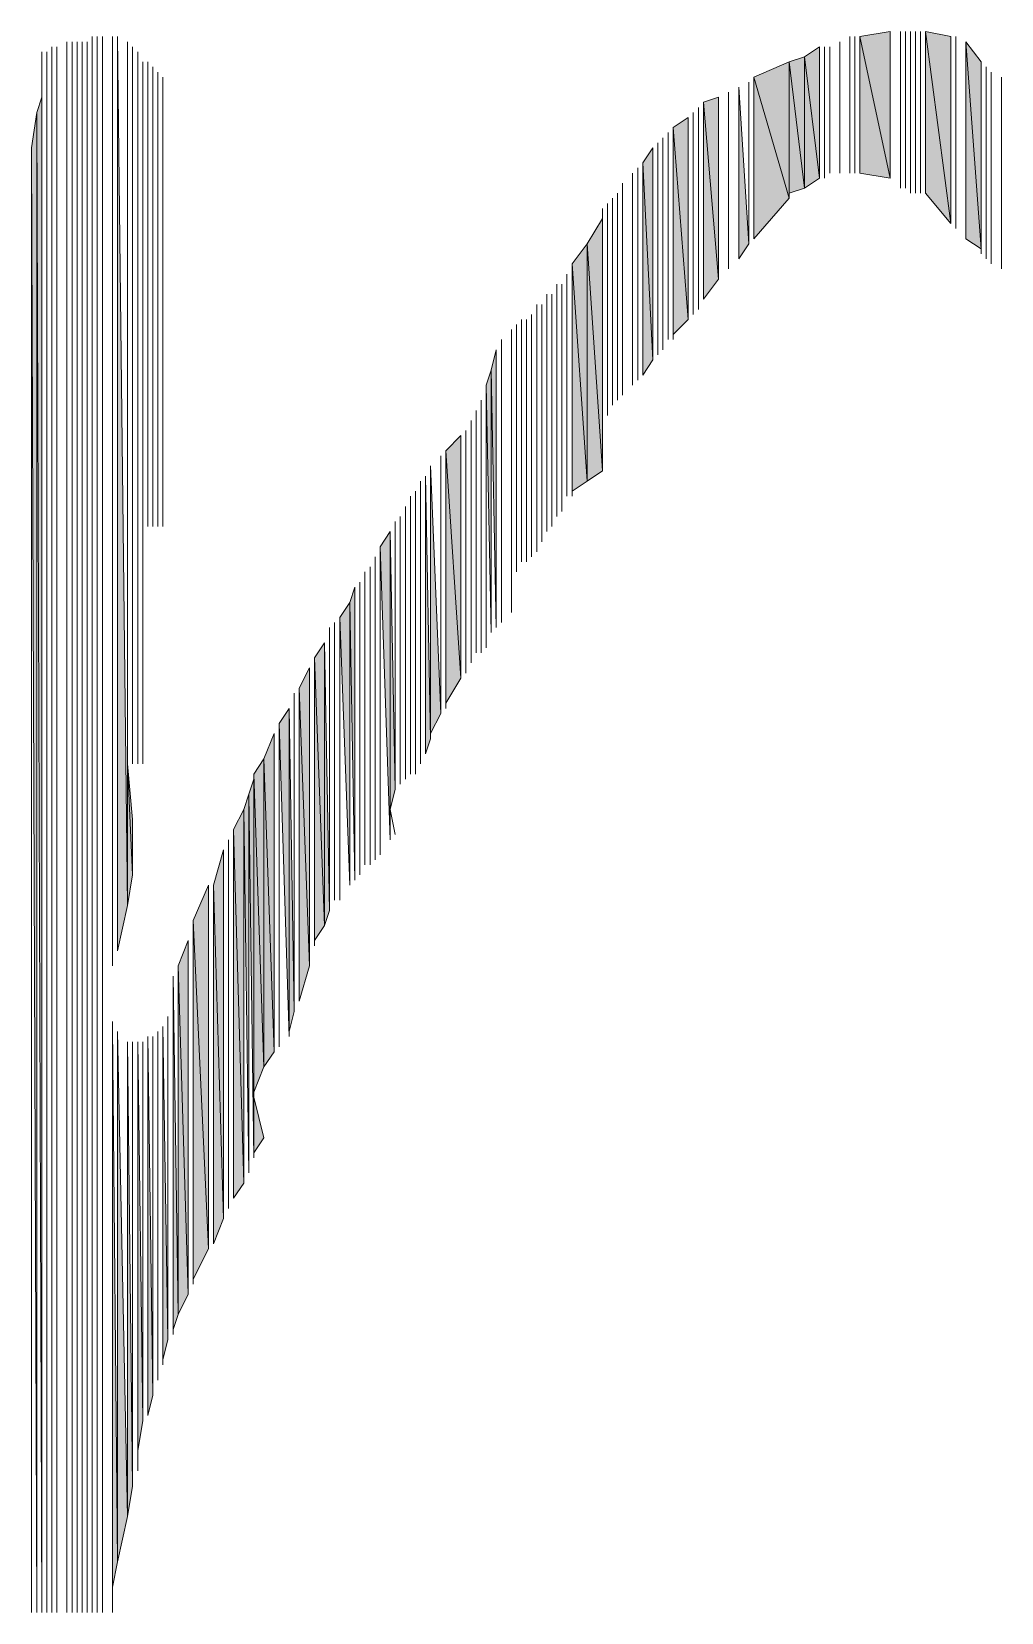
# Model space of a CAD drawing. Header units: millimetres. Extents: x -30643 to 86172, y -19411 to 63186.
# Drawn here: x 83263.4 to 83398.5, y -590.8 to -370.5 of the extents above; entities that cross this region are included whole.
import ezdxf

# ---------------------------------------------------------------- set-up
doc = ezdxf.new("R2010")
doc.units = ezdxf.units.MM

msp = doc.modelspace()

# ---------------------------------------------------------------- hatches: boundary and pattern name
h = msp.add_hatch(color=0)
h.dxf.hatch_style = 2
h.paths.add_polyline_path([(83275.32, -498.59), (83276.72, -492.26), (83275.32, -371.22)])
h = msp.add_hatch(color=0)
h.dxf.hatch_style = 2
h.paths.add_polyline_path([(83382.98, -390.93), (83382.98, -370.52), (83378.76, -371.22)])
h = msp.add_hatch(color=0)
h.dxf.hatch_style = 2
h.paths.add_polyline_path([(83378.76, -390.22), (83382.98, -390.93), (83378.76, -371.22)])
h = msp.add_hatch(color=0)
h.dxf.hatch_style = 2
h.paths.add_polyline_path([(83387.91, -393.04), (83391.42, -397.26), (83387.91, -370.52)])
h = msp.add_hatch(color=0)
h.dxf.hatch_style = 2
h.paths.add_polyline_path([(83391.42, -397.26), (83391.42, -371.22), (83387.91, -370.52)])
h = msp.add_hatch(color=0)
h.dxf.hatch_style = 2
h.paths.add_polyline_path([(83393.53, -399.37), (83395.65, -400.78), (83393.53, -371.93)])
h = msp.add_hatch(color=0)
h.dxf.hatch_style = 2
h.paths.add_polyline_path([(83395.65, -400.78), (83395.65, -374.74), (83393.53, -371.93)])
h = msp.add_hatch(color=0)
h.dxf.hatch_style = 2
h.paths.add_polyline_path([(83264.76, -590.77), (83264.76, -373.34), (83264.76, -379.67)])
h = msp.add_hatch(color=0)
h.dxf.hatch_style = 2
h.paths.add_polyline_path([(83371.02, -392.33), (83371.02, -374.04), (83368.91, -374.74)])
h = msp.add_hatch(color=0)
h.dxf.hatch_style = 2
h.paths.add_polyline_path([(83373.13, -390.93), (83373.13, -372.63), (83371.02, -374.04)])
h = msp.add_hatch(color=0)
h.dxf.hatch_style = 2
h.paths.add_polyline_path([(83371.02, -392.33), (83373.13, -390.93), (83371.02, -374.04)])
h = msp.add_hatch(color=0)
h.dxf.hatch_style = 2
h.paths.add_polyline_path([(83368.91, -393.74), (83368.91, -374.74), (83363.98, -376.85)])
h = msp.add_hatch(color=0)
h.dxf.hatch_style = 2
h.paths.add_polyline_path([(83368.91, -393.04), (83371.02, -392.33), (83368.91, -374.74)])
h = msp.add_hatch(color=0)
h.dxf.hatch_style = 2
h.paths.add_polyline_path([(83361.87, -402.19), (83363.28, -400.08), (83361.87, -378.26)])
h = msp.add_hatch(color=0)
h.dxf.hatch_style = 2
h.paths.add_polyline_path([(83363.98, -399.37), (83368.91, -393.74), (83363.98, -376.85)])
h = msp.add_hatch(color=0)
h.dxf.hatch_style = 2
h.paths.add_polyline_path([(83264.76, -590.77), (83264.76, -379.67), (83264.06, -381.78)])
h = msp.add_hatch(color=0)
h.dxf.hatch_style = 2
h.paths.add_polyline_path([(83359.05, -405), (83359.05, -379.67), (83356.94, -380.37)])
h = msp.add_hatch(color=0)
h.dxf.hatch_style = 2
h.paths.add_polyline_path([(83356.94, -407.82), (83359.05, -405), (83356.94, -380.37)])
h = msp.add_hatch(color=0)
h.dxf.hatch_style = 2
h.paths.add_polyline_path([(83264.06, -590.77), (83264.06, -381.78), (83263.35, -386.71)])
h = msp.add_hatch(color=0)
h.dxf.hatch_style = 2
h.paths.add_polyline_path([(83354.83, -410.63), (83354.83, -382.48), (83352.72, -383.89)])
h = msp.add_hatch(color=0)
h.dxf.hatch_style = 2
h.paths.add_polyline_path([(83352.72, -412.74), (83354.83, -410.63), (83352.72, -383.89)])
h = msp.add_hatch(color=0)
h.dxf.hatch_style = 2
h.paths.add_polyline_path([(83349.91, -416.26), (83349.91, -386.71), (83348.5, -388.82)])
h = msp.add_hatch(color=0)
h.dxf.hatch_style = 2
h.paths.add_polyline_path([(83348.5, -418.37), (83349.91, -416.26), (83348.5, -388.82)])
h = msp.add_hatch(color=0)
h.dxf.hatch_style = 2
h.paths.add_polyline_path([(83342.87, -431.74), (83342.87, -396.56), (83340.76, -400.08)])
h = msp.add_hatch(color=0)
h.dxf.hatch_style = 2
h.paths.add_polyline_path([(83340.76, -433.15), (83340.76, -400.08), (83338.65, -402.89)])
h = msp.add_hatch(color=0)
h.dxf.hatch_style = 2
h.paths.add_polyline_path([(83340.76, -433.15), (83342.87, -431.74), (83340.76, -400.08)])
h = msp.add_hatch(color=0)
h.dxf.hatch_style = 2
h.paths.add_polyline_path([(83338.65, -434.56), (83340.76, -433.15), (83338.65, -402.89)])
h = msp.add_hatch(color=0)
h.dxf.hatch_style = 2
h.paths.add_polyline_path([(83330.2, -450.04), (83330.2, -447.22), (83330.2, -412.04)])
h = msp.add_hatch(color=0)
h.dxf.hatch_style = 2
h.paths.add_polyline_path([(83328.09, -453.55), (83328.09, -414.85), (83327.39, -417.67)])
h = msp.add_hatch(color=0)
h.dxf.hatch_style = 2
h.paths.add_polyline_path([(83327.39, -454.26), (83327.39, -417.67), (83326.68, -419.78)])
h = msp.add_hatch(color=0)
h.dxf.hatch_style = 2
h.paths.add_polyline_path([(83323.17, -460.59), (83323.17, -426.81), (83321.06, -428.93)])
h = msp.add_hatch(color=0)
h.dxf.hatch_style = 2
h.paths.add_polyline_path([(83321.06, -464.11), (83323.17, -460.59), (83321.06, -428.93)])
h = msp.add_hatch(color=0)
h.dxf.hatch_style = 2
h.paths.add_polyline_path([(83318.94, -468.33), (83320.35, -465.52), (83318.94, -431.04)])
h = msp.add_hatch(color=0)
h.dxf.hatch_style = 2
h.paths.add_polyline_path([(83318.24, -471.15), (83318.94, -469.04), (83318.24, -432.44)])
h = msp.add_hatch(color=0)
h.dxf.hatch_style = 2
h.paths.add_polyline_path([(83313.31, -483.11), (83313.31, -440.18), (83311.91, -442.3)])
h = msp.add_hatch(color=0)
h.dxf.hatch_style = 2
h.paths.add_polyline_path([(83313.31, -478.89), (83314.02, -476.07), (83313.31, -440.18)])
h = msp.add_hatch(color=0)
h.dxf.hatch_style = 2
h.paths.add_polyline_path([(83308.39, -488.74), (83308.39, -447.93), (83307.69, -450.04)])
h = msp.add_hatch(color=0)
h.dxf.hatch_style = 2
h.paths.add_polyline_path([(83307.69, -489.44), (83307.69, -450.04), (83306.28, -452.15)])
h = msp.add_hatch(color=0)
h.dxf.hatch_style = 2
h.paths.add_polyline_path([(83304.17, -495.07), (83304.17, -455.67), (83302.76, -457.78)])
h = msp.add_hatch(color=0)
h.dxf.hatch_style = 2
h.paths.add_polyline_path([(83304.17, -495.07), (83304.87, -492.96), (83304.17, -455.67)])
h = msp.add_hatch(color=0)
h.dxf.hatch_style = 2
h.paths.add_polyline_path([(83302.76, -497.18), (83304.17, -495.07), (83302.76, -457.78)])
h = msp.add_hatch(color=0)
h.dxf.hatch_style = 2
h.paths.add_polyline_path([(83302.06, -500.7), (83302.06, -459.18), (83300.65, -462)])
h = msp.add_hatch(color=0)
h.dxf.hatch_style = 2
h.paths.add_polyline_path([(83300.65, -505.63), (83302.06, -500.7), (83300.65, -462)])
h = msp.add_hatch(color=0)
h.dxf.hatch_style = 2
h.paths.add_polyline_path([(83299.24, -510.55), (83299.24, -464.81), (83297.83, -466.92)])
h = msp.add_hatch(color=0)
h.dxf.hatch_style = 2
h.paths.add_polyline_path([(83299.24, -509.85), (83299.95, -507.03), (83299.24, -464.81)])
h = msp.add_hatch(color=0)
h.dxf.hatch_style = 2
h.paths.add_polyline_path([(83297.13, -512.66), (83297.13, -468.33), (83295.72, -471.85)])
h = msp.add_hatch(color=0)
h.dxf.hatch_style = 2
h.paths.add_polyline_path([(83276.72, -492.26), (83277.43, -488.03), (83276.72, -472.55)])
h = msp.add_hatch(color=0)
h.dxf.hatch_style = 2
h.paths.add_polyline_path([(83277.43, -488.03), (83277.43, -480.29), (83276.72, -472.55)])
h = msp.add_hatch(color=0)
h.dxf.hatch_style = 2
h.paths.add_polyline_path([(83295.72, -514.77), (83295.72, -471.85), (83294.32, -473.96)])
h = msp.add_hatch(color=0)
h.dxf.hatch_style = 2
h.paths.add_polyline_path([(83295.72, -514.77), (83297.13, -512.66), (83295.72, -471.85)])
h = msp.add_hatch(color=0)
h.dxf.hatch_style = 2
h.paths.add_polyline_path([(83294.32, -527.44), (83294.32, -474.67), (83293.61, -476.78)])
h = msp.add_hatch(color=0)
h.dxf.hatch_style = 2
h.paths.add_polyline_path([(83294.32, -518.29), (83295.72, -514.77), (83294.32, -473.96)])
h = msp.add_hatch(color=0)
h.dxf.hatch_style = 2
h.paths.add_polyline_path([(83293.61, -529.55), (83293.61, -476.78), (83292.91, -478.89)])
h = msp.add_hatch(color=0)
h.dxf.hatch_style = 2
h.paths.add_polyline_path([(83292.91, -530.96), (83292.91, -478.89), (83291.5, -481.7)])
h = msp.add_hatch(color=0)
h.dxf.hatch_style = 2
h.paths.add_polyline_path([(83277.43, -488.03), (83277.43, -483.11), (83277.43, -480.29)])
h = msp.add_hatch(color=0)
h.dxf.hatch_style = 2
h.paths.add_polyline_path([(83291.5, -533.07), (83292.91, -530.96), (83291.5, -481.7)])
h = msp.add_hatch(color=0)
h.dxf.hatch_style = 2
h.paths.add_polyline_path([(83290.09, -535.89), (83290.09, -484.52), (83288.69, -489.44)])
h = msp.add_hatch(color=0)
h.dxf.hatch_style = 2
h.paths.add_polyline_path([(83287.98, -540.11), (83287.98, -489.44), (83285.87, -494.37)])
h = msp.add_hatch(color=0)
h.dxf.hatch_style = 2
h.paths.add_polyline_path([(83288.69, -539.4), (83290.09, -535.89), (83288.69, -489.44)])
h = msp.add_hatch(color=0)
h.dxf.hatch_style = 2
h.paths.add_polyline_path([(83285.87, -544.33), (83287.98, -540.11), (83285.87, -494.37)])
h = msp.add_hatch(color=0)
h.dxf.hatch_style = 2
h.paths.add_polyline_path([(83285.17, -546.44), (83285.17, -497.18), (83283.76, -500.7)])
h = msp.add_hatch(color=0)
h.dxf.hatch_style = 2
h.paths.add_polyline_path([(83283.06, -551.37), (83283.76, -549.25), (83283.06, -502.11)])
h = msp.add_hatch(color=0)
h.dxf.hatch_style = 2
h.paths.add_polyline_path([(83283.76, -549.25), (83285.17, -546.44), (83283.76, -500.7)])
h = msp.add_hatch(color=0)
h.dxf.hatch_style = 2
h.paths.add_polyline_path([(83273.21, -590.77), (83273.21, -507.74), (83273.21, -503.52)])
h = msp.add_hatch(color=0)
h.dxf.hatch_style = 2
h.paths.add_polyline_path([(83274.61, -590.77), (83274.61, -587.25), (83274.61, -508.44)])
h = msp.add_hatch(color=0)
h.dxf.hatch_style = 2
h.paths.add_polyline_path([(83274.61, -587.25), (83275.32, -583.74), (83274.61, -509.15)])
h = msp.add_hatch(color=0)
h.dxf.hatch_style = 2
h.paths.add_polyline_path([(83275.32, -583.74), (83276.72, -577.4), (83275.32, -509.85)])
h = msp.add_hatch(color=0)
h.dxf.hatch_style = 2
h.paths.add_polyline_path([(83279.54, -563.33), (83280.24, -560.51), (83279.54, -510.55)])
h = msp.add_hatch(color=0)
h.dxf.hatch_style = 2
h.paths.add_polyline_path([(83281.65, -555.59), (83282.35, -552.77), (83281.65, -509.15)])
h = msp.add_hatch(color=0)
h.dxf.hatch_style = 2
h.paths.add_polyline_path([(83276.72, -577.4), (83277.43, -573.18), (83276.72, -511.26)])
h = msp.add_hatch(color=0)
h.dxf.hatch_style = 2
h.paths.add_polyline_path([(83278.13, -568.25), (83278.83, -564.03), (83278.13, -511.26)])
h = msp.add_hatch(color=0)
h.dxf.hatch_style = 2
h.paths.add_polyline_path([(83294.32, -526.74), (83295.72, -524.63), (83294.32, -519)])

# ---------------------------------------------------------------- linework, layer by layer
at = {"color": 0, "lineweight": 0}
for points in [[(83268.28, -590.77), (83268.28, -371.93)], [(83268.28, -590.77), (83268.28, -371.93)], [(83268.98, -590.77), (83268.98, -371.93)], [(83268.98, -590.77), (83268.98, -371.93)], [(83268.98, -590.77), (83268.98, -371.93)], [(83268.98, -590.77), (83268.98, -371.93)], [(83268.98, -590.77), (83268.98, -371.93)], [(83268.98, -590.77), (83268.98, -371.93)], [(83268.98, -590.77), (83268.98, -371.93)], [(83268.98, -590.77), (83268.98, -371.93)], [(83269.69, -590.77), (83269.69, -371.93)], [(83269.69, -590.77), (83269.69, -371.93)], [(83270.39, -590.77), (83270.39, -371.93)], [(83270.39, -590.77), (83270.39, -371.93)], [(83271.09, -590.77), (83271.09, -371.93)], [(83271.09, -590.77), (83271.09, -371.93)], [(83271.09, -590.77), (83271.09, -371.93)], [(83271.09, -590.77), (83271.09, -371.93)], [(83271.09, -590.77), (83271.09, -371.93)], [(83271.09, -590.77), (83271.09, -371.93)], [(83271.8, -590.77), (83271.8, -371.22)], [(83271.8, -590.77), (83271.8, -371.22)], [(83272.5, -590.77), (83272.5, -371.22)], [(83272.5, -590.77), (83272.5, -371.22)], [(83273.21, -590.77), (83273.21, -371.22)], [(83273.21, -502.81), (83273.21, -371.22)], [(83273.21, -502.81), (83273.21, -371.22)], [(83273.21, -502.81), (83273.21, -371.22)], [(83273.21, -502.11), (83273.21, -371.22)], [(83273.21, -502.11), (83273.21, -371.22)], [(83274.61, -500.7), (83274.61, -371.22)], [(83274.61, -500.7), (83274.61, -371.22)], [(83274.61, -499.29), (83274.61, -371.22)], [(83274.61, -499.29), (83274.61, -371.22)], [(83275.32, -498.59), (83275.32, -371.22)], [(83275.32, -498.59), (83276.72, -492.26), (83275.32, -371.22)], [(83276.72, -492.26), (83276.72, -371.93)], [(83276.72, -472.55), (83276.72, -371.93)], [(83375.94, -390.22), (83375.94, -371.93)], [(83375.94, -390.22), (83375.94, -371.93)], [(83377.35, -390.22), (83377.35, -371.22)], [(83377.35, -390.22), (83377.35, -371.22)], [(83378.05, -390.22), (83378.05, -371.22)], [(83378.05, -390.22), (83378.05, -371.22)], [(83378.05, -390.22), (83378.05, -371.22)], [(83378.05, -390.22), (83378.05, -371.22)], [(83382.98, -390.93), (83382.98, -370.52), (83378.76, -371.22)], [(83378.76, -390.22), (83378.76, -371.22)], [(83378.76, -390.22), (83382.98, -390.93), (83378.76, -371.22)], [(83382.98, -390.93), (83382.98, -370.52)], [(83382.98, -390.93), (83382.98, -370.52)], [(83382.98, -390.93), (83382.98, -370.52)], [(83384.39, -392.33), (83384.39, -370.52)], [(83384.39, -392.33), (83384.39, -370.52)], [(83385.09, -392.33), (83385.09, -370.52)], [(83385.09, -392.33), (83385.09, -370.52)], [(83385.79, -393.04), (83385.79, -370.52)], [(83385.79, -393.04), (83385.79, -370.52)], [(83386.5, -393.04), (83386.5, -370.52)], [(83386.5, -393.04), (83386.5, -370.52)], [(83386.5, -393.04), (83386.5, -370.52)], [(83386.5, -393.04), (83386.5, -370.52)], [(83387.2, -393.04), (83387.2, -370.52)], [(83387.2, -393.04), (83387.2, -370.52)], [(83387.91, -393.04), (83387.91, -370.52)], [(83387.91, -393.04), (83391.42, -397.26), (83387.91, -370.52)], [(83391.42, -397.26), (83391.42, -371.22), (83387.91, -370.52)], [(83391.42, -397.26), (83391.42, -371.22)], [(83392.13, -397.96), (83392.13, -371.22)], [(83392.13, -397.96), (83392.13, -371.22)], [(83393.53, -399.37), (83393.53, -371.93)], [(83393.53, -399.37), (83395.65, -400.78), (83393.53, -371.93)], [(83395.65, -400.78), (83395.65, -374.74), (83393.53, -371.93)], [(83264.76, -590.77), (83264.76, -373.34), (83264.76, -379.67)], [(83264.76, -590.77), (83264.76, -373.34)], [(83265.46, -590.77), (83265.46, -373.34)], [(83265.46, -590.77), (83265.46, -373.34)], [(83266.17, -590.77), (83266.17, -372.63)], [(83266.17, -590.77), (83266.17, -372.63)], [(83266.87, -590.77), (83266.87, -372.63)], [(83266.87, -590.77), (83266.87, -372.63)], [(83277.43, -472.55), (83277.43, -372.63)], [(83277.43, -472.55), (83277.43, -372.63)], [(83277.43, -472.55), (83277.43, -373.34)], [(83277.43, -472.55), (83277.43, -373.34)], [(83277.43, -472.55), (83277.43, -373.34)], [(83277.43, -472.55), (83277.43, -373.34)], [(83278.13, -472.55), (83278.13, -373.34)], [(83278.13, -472.55), (83278.13, -373.34)], [(83278.13, -472.55), (83278.13, -373.34)], [(83278.13, -472.55), (83278.13, -373.34)], [(83278.13, -472.55), (83278.13, -374.04)], [(83278.13, -472.55), (83278.13, -374.04)], [(83371.02, -392.33), (83371.02, -374.04), (83368.91, -374.74)], [(83373.13, -390.93), (83373.13, -372.63), (83371.02, -374.04)], [(83371.02, -392.33), (83373.13, -390.93), (83371.02, -374.04)], [(83373.13, -390.93), (83373.13, -372.63)], [(83373.83, -390.93), (83373.83, -372.63)], [(83373.83, -390.93), (83373.83, -372.63)], [(83374.54, -390.22), (83374.54, -372.63)], [(83374.54, -390.22), (83374.54, -372.63)], [(83278.83, -472.55), (83278.83, -374.74)], [(83278.83, -439.48), (83278.83, -374.74)], [(83279.54, -439.48), (83279.54, -374.74)], [(83279.54, -439.48), (83279.54, -374.74)], [(83279.54, -439.48), (83279.54, -374.74)], [(83279.54, -439.48), (83279.54, -374.74)], [(83280.24, -439.48), (83280.24, -375.45)], [(83280.24, -439.48), (83280.24, -375.45)], [(83280.24, -439.48), (83280.24, -375.45)], [(83280.24, -439.48), (83280.24, -375.45)], [(83280.24, -439.48), (83280.24, -376.15)], [(83280.24, -439.48), (83280.24, -376.15)], [(83280.24, -439.48), (83280.24, -376.15)], [(83280.24, -439.48), (83280.24, -376.15)], [(83280.95, -439.48), (83280.95, -376.15)], [(83280.95, -439.48), (83280.95, -376.15)], [(83280.95, -439.48), (83280.95, -376.15)], [(83280.95, -439.48), (83280.95, -376.15)], [(83368.91, -393.74), (83368.91, -374.74), (83363.98, -376.85)], [(83368.91, -393.74), (83368.91, -374.74)], [(83368.91, -393.04), (83368.91, -374.74)], [(83368.91, -393.04), (83371.02, -392.33), (83368.91, -374.74)], [(83395.65, -400.78), (83395.65, -374.74)], [(83395.65, -401.48), (83395.65, -374.74)], [(83395.65, -401.48), (83395.65, -374.74)], [(83396.35, -402.19), (83396.35, -375.45)], [(83396.35, -402.19), (83396.35, -375.45)], [(83397.05, -402.89), (83397.05, -376.15)], [(83397.05, -402.89), (83397.05, -376.15)], [(83397.05, -402.89), (83397.05, -376.15)], [(83397.05, -402.89), (83397.05, -376.15)], [(83280.95, -439.48), (83280.95, -376.85)], [(83280.95, -439.48), (83280.95, -376.85)], [(83281.65, -439.48), (83281.65, -376.85)], [(83361.87, -402.19), (83361.87, -378.26)], [(83361.87, -402.19), (83363.28, -400.08), (83361.87, -378.26)], [(83363.28, -400.08), (83363.28, -377.56)], [(83363.28, -400.08), (83363.28, -377.56)], [(83363.98, -399.37), (83363.98, -376.85)], [(83363.98, -399.37), (83363.98, -376.85)], [(83363.98, -399.37), (83363.98, -376.85)], [(83363.98, -399.37), (83368.91, -393.74), (83363.98, -376.85)], [(83398.46, -403.59), (83398.46, -376.85)], [(83398.46, -403.59), (83398.46, -376.85)], [(83264.76, -590.77), (83264.76, -379.67), (83264.06, -381.78)], [(83264.76, -590.77), (83264.76, -379.67)], [(83359.05, -405), (83359.05, -379.67), (83356.94, -380.37)], [(83356.94, -407.82), (83356.94, -380.37)], [(83356.94, -407.82), (83359.05, -405), (83356.94, -380.37)], [(83359.05, -405), (83359.05, -379.67)], [(83360.46, -403.59), (83360.46, -378.96)], [(83360.46, -403.59), (83360.46, -378.96)], [(83264.06, -590.77), (83264.06, -381.78), (83263.35, -386.71)], [(83264.06, -590.77), (83264.06, -381.78)], [(83354.83, -410.63), (83354.83, -382.48), (83352.72, -383.89)], [(83354.83, -410.63), (83354.83, -382.48)], [(83354.83, -410.63), (83354.83, -382.48)], [(83354.83, -410.63), (83354.83, -382.48)], [(83355.54, -409.93), (83355.54, -381.78)], [(83355.54, -409.93), (83355.54, -381.78)], [(83355.54, -409.22), (83355.54, -381.78)], [(83355.54, -409.22), (83355.54, -381.78)], [(83356.24, -409.22), (83356.24, -381.08)], [(83356.24, -409.22), (83356.24, -381.08)], [(83356.24, -408.52), (83356.24, -381.08)], [(83356.24, -408.52), (83356.24, -381.08)], [(83356.24, -408.52), (83356.24, -381.08)], [(83356.24, -408.52), (83356.24, -381.08)], [(83351.31, -414.85), (83351.31, -385.3)], [(83351.31, -414.85), (83351.31, -385.3)], [(83352.02, -413.44), (83352.02, -384.59)], [(83352.02, -413.44), (83352.02, -384.59)], [(83352.02, -413.44), (83352.02, -384.59)], [(83352.02, -413.44), (83352.02, -384.59)], [(83352.72, -412.74), (83352.72, -383.89)], [(83352.72, -412.74), (83354.83, -410.63), (83352.72, -383.89)], [(83352.72, -413.44), (83352.72, -384.59)], [(83352.72, -413.44), (83352.72, -384.59)], [(83263.35, -590.77), (83263.35, -386.71)], [(83263.35, -590.77), (83263.35, -386.71)], [(83263.35, -590.77), (83263.35, -387.41)], [(83263.35, -590.77), (83263.35, -387.41)], [(83349.91, -416.26), (83349.91, -386.71), (83348.5, -388.82)], [(83349.91, -416.26), (83349.91, -386.71)], [(83349.91, -416.26), (83349.91, -386.71)], [(83349.91, -416.26), (83349.91, -386.71)], [(83350.61, -415.56), (83350.61, -386)], [(83350.61, -415.56), (83350.61, -386)], [(83347.8, -419.07), (83347.8, -389.52)], [(83347.8, -419.07), (83347.8, -389.52)], [(83348.5, -418.37), (83348.5, -388.82)], [(83348.5, -418.37), (83349.91, -416.26), (83348.5, -388.82)], [(83345.68, -421.19), (83345.68, -391.63)], [(83345.68, -421.19), (83345.68, -391.63)], [(83347.09, -419.78), (83347.09, -390.22)], [(83347.09, -419.78), (83347.09, -390.22)], [(83347.09, -419.78), (83347.09, -390.22)], [(83347.09, -419.78), (83347.09, -390.22)], [(83347.09, -419.78), (83347.09, -390.22)], [(83347.09, -419.78), (83347.09, -390.22)], [(83344.28, -422.59), (83344.28, -393.74)], [(83344.28, -422.59), (83344.28, -393.74)], [(83344.28, -422.59), (83344.28, -393.74)], [(83344.28, -422.59), (83344.28, -393.74)], [(83344.98, -421.89), (83344.98, -393.04)], [(83344.98, -421.89), (83344.98, -393.04)], [(83344.98, -421.89), (83344.98, -393.04)], [(83344.98, -421.89), (83344.98, -393.04)], [(83344.98, -421.19), (83344.98, -393.04)], [(83344.98, -421.19), (83344.98, -393.04)], [(83342.87, -424.7), (83342.87, -395.15)], [(83342.87, -424.7), (83342.87, -395.15)], [(83342.87, -425.41), (83342.87, -395.85)], [(83342.87, -425.41), (83342.87, -395.85)], [(83343.57, -423.3), (83343.57, -394.45)], [(83343.57, -423.3), (83343.57, -394.45)], [(83343.57, -423.3), (83343.57, -394.45)], [(83343.57, -423.3), (83343.57, -394.45)], [(83343.57, -422.59), (83343.57, -394.45)], [(83343.57, -422.59), (83343.57, -394.45)], [(83343.57, -424), (83343.57, -395.15)], [(83343.57, -424), (83343.57, -395.15)], [(83343.57, -424), (83343.57, -395.15)], [(83343.57, -424), (83343.57, -395.15)], [(83344.28, -422.59), (83344.28, -394.45)], [(83344.28, -422.59), (83344.28, -394.45)], [(83342.87, -431.74), (83342.87, -396.56), (83340.76, -400.08)], [(83342.87, -426.11), (83342.87, -396.56)], [(83340.76, -433.15), (83340.76, -400.08), (83338.65, -402.89)], [(83340.76, -433.15), (83340.76, -400.08)], [(83340.76, -433.15), (83340.76, -400.08)], [(83340.76, -433.15), (83342.87, -431.74), (83340.76, -400.08)], [(83338.65, -434.56), (83338.65, -402.89)], [(83338.65, -434.56), (83338.65, -402.89)], [(83338.65, -434.56), (83338.65, -402.89)], [(83338.65, -434.56), (83340.76, -433.15), (83338.65, -402.89)], [(83337.94, -435.26), (83337.94, -404.3)], [(83337.94, -435.26), (83337.94, -404.3)], [(83338.65, -435.26), (83338.65, -403.59)], [(83338.65, -435.26), (83338.65, -403.59)], [(83338.65, -434.56), (83338.65, -403.59)], [(83338.65, -434.56), (83338.65, -403.59)], [(83335.13, -440.18), (83335.13, -407.11)], [(83335.13, -440.18), (83335.13, -407.11)], [(83335.83, -439.48), (83335.83, -407.11)], [(83335.83, -439.48), (83335.83, -407.11)], [(83336.54, -437.37), (83336.54, -405.7)], [(83336.54, -437.37), (83336.54, -405.7)], [(83336.54, -438.07), (83336.54, -406.41)], [(83336.54, -438.07), (83336.54, -406.41)], [(83336.54, -438.07), (83336.54, -406.41)], [(83336.54, -438.07), (83336.54, -406.41)], [(83337.24, -437.37), (83337.24, -405.7)], [(83337.24, -437.37), (83337.24, -405.7)], [(83337.24, -436.67), (83337.24, -405.7)], [(83337.24, -436.67), (83337.24, -405.7)], [(83333.72, -442.3), (83333.72, -408.52)], [(83333.72, -442.3), (83333.72, -408.52)], [(83333.72, -443), (83333.72, -409.22)], [(83333.72, -443), (83333.72, -409.22)], [(83334.43, -441.59), (83334.43, -408.52)], [(83334.43, -441.59), (83334.43, -408.52)], [(83330.91, -445.81), (83330.91, -411.33)], [(83330.91, -445.81), (83330.91, -411.33)], [(83331.61, -444.41), (83331.61, -410.63)], [(83331.61, -444.41), (83331.61, -410.63)], [(83332.31, -444.41), (83332.31, -410.63)], [(83332.31, -444.41), (83332.31, -410.63)], [(83332.31, -444.41), (83332.31, -410.63)], [(83332.31, -444.41), (83332.31, -410.63)], [(83333.02, -443.7), (83333.02, -409.93)], [(83333.02, -443.7), (83333.02, -409.93)], [(83328.8, -452.85), (83328.8, -413.44)], [(83328.8, -452.85), (83328.8, -413.44)], [(83328.8, -452.15), (83328.8, -413.44)], [(83328.8, -452.15), (83328.8, -413.44)], [(83330.2, -450.04), (83330.2, -412.04)], [(83330.2, -450.04), (83330.2, -447.22), (83330.2, -412.04)], [(83330.2, -447.22), (83330.2, -412.04)], [(83330.2, -447.22), (83330.2, -412.04)], [(83330.2, -451.44), (83330.2, -412.74)], [(83330.2, -451.44), (83330.2, -412.74)], [(83328.09, -453.55), (83328.09, -414.85), (83327.39, -417.67)], [(83328.09, -453.55), (83328.09, -414.85)], [(83327.39, -454.26), (83327.39, -417.67), (83326.68, -419.78)], [(83327.39, -454.26), (83327.39, -417.67)], [(83326.68, -455.67), (83326.68, -419.78)], [(83326.68, -455.67), (83326.68, -419.78)], [(83325.98, -456.37), (83325.98, -421.89)], [(83325.98, -456.37), (83325.98, -421.89)], [(83325.98, -456.37), (83325.98, -421.89)], [(83325.98, -456.37), (83325.98, -421.89)], [(83325.98, -457.07), (83325.98, -422.59)], [(83325.98, -457.07), (83325.98, -422.59)], [(83326.68, -456.37), (83326.68, -421.19)], [(83326.68, -456.37), (83326.68, -421.19)], [(83324.57, -458.48), (83324.57, -424.7)], [(83324.57, -458.48), (83324.57, -424.7)], [(83325.28, -457.07), (83325.28, -423.3)], [(83325.28, -457.07), (83325.28, -423.3)], [(83323.17, -460.59), (83323.17, -426.81), (83321.06, -428.93)], [(83323.17, -460.59), (83323.17, -426.81)], [(83323.17, -460.59), (83323.17, -426.81)], [(83323.17, -460.59), (83323.17, -426.81)], [(83323.87, -459.89), (83323.87, -426.11)], [(83323.87, -459.89), (83323.87, -426.11)], [(83323.87, -459.18), (83323.87, -426.11)], [(83323.87, -459.18), (83323.87, -426.11)], [(83323.87, -459.18), (83323.87, -426.11)], [(83323.87, -459.18), (83323.87, -426.11)], [(83342.87, -431.74), (83342.87, -426.11)], [(83321.06, -464.81), (83321.06, -428.93)], [(83321.06, -464.81), (83321.06, -428.93)], [(83321.06, -464.11), (83321.06, -428.93)], [(83321.06, -464.11), (83321.06, -428.93)], [(83321.06, -464.11), (83321.06, -428.93)], [(83321.06, -464.11), (83323.17, -460.59), (83321.06, -428.93)], [(83318.94, -469.04), (83318.94, -431.04)], [(83318.94, -469.04), (83318.94, -431.04)], [(83318.94, -468.33), (83318.94, -431.04)], [(83318.94, -468.33), (83320.35, -465.52), (83318.94, -431.04)], [(83320.35, -465.52), (83320.35, -429.63)], [(83320.35, -465.52), (83320.35, -429.63)], [(83320.35, -465.52), (83320.35, -429.63)], [(83320.35, -465.52), (83320.35, -429.63)], [(83317.54, -472.55), (83317.54, -433.15)], [(83317.54, -472.55), (83317.54, -433.15)], [(83318.24, -471.15), (83318.24, -432.44)], [(83318.24, -471.15), (83318.94, -469.04), (83318.24, -432.44)], [(83316.13, -473.96), (83316.13, -435.26)], [(83316.13, -473.96), (83316.13, -435.26)], [(83316.83, -473.96), (83316.83, -434.56)], [(83316.83, -473.96), (83316.83, -434.56)], [(83316.83, -473.96), (83316.83, -434.56)], [(83316.83, -473.96), (83316.83, -434.56)], [(83314.72, -475.37), (83314.72, -438.07)], [(83314.72, -475.37), (83314.72, -438.07)], [(83315.43, -474.67), (83315.43, -436.67)], [(83315.43, -474.67), (83315.43, -436.67)], [(83313.31, -483.11), (83313.31, -440.18), (83311.91, -442.3)], [(83313.31, -483.11), (83313.31, -440.18)], [(83313.31, -483.11), (83313.31, -440.18)], [(83313.31, -478.89), (83314.02, -476.07), (83313.31, -440.18)], [(83314.02, -476.07), (83314.02, -438.78)], [(83314.02, -476.07), (83314.02, -438.78)], [(83311.91, -484.52), (83311.91, -442.3)], [(83311.91, -484.52), (83311.91, -442.3)], [(83311.2, -485.92), (83311.2, -443.7)], [(83311.2, -485.92), (83311.2, -443.7)], [(83311.91, -485.22), (83311.91, -443)], [(83311.91, -485.22), (83311.91, -443)], [(83309.8, -486.63), (83309.8, -445.81)], [(83309.8, -486.63), (83309.8, -445.81)], [(83310.5, -486.63), (83310.5, -445.11)], [(83310.5, -486.63), (83310.5, -445.11)], [(83308.39, -488.74), (83308.39, -447.93), (83307.69, -450.04)], [(83308.39, -488.74), (83308.39, -447.93)], [(83309.09, -488.03), (83309.09, -447.22)], [(83309.09, -488.03), (83309.09, -447.22)], [(83307.69, -489.44), (83307.69, -450.04), (83306.28, -452.15)], [(83307.69, -489.44), (83307.69, -450.04)], [(83304.87, -492.96), (83304.87, -453.55)], [(83304.87, -492.96), (83304.87, -453.55)], [(83305.57, -491.55), (83305.57, -452.85)], [(83305.57, -491.55), (83305.57, -452.85)], [(83306.28, -491.55), (83306.28, -452.15)], [(83306.28, -491.55), (83306.28, -452.15)], [(83306.28, -490.85), (83306.28, -452.15)], [(83306.28, -490.85), (83306.28, -452.15)], [(83304.17, -495.07), (83304.17, -455.67), (83302.76, -457.78)], [(83304.17, -495.07), (83304.87, -492.96), (83304.17, -455.67)], [(83304.87, -492.96), (83304.87, -454.26)], [(83304.87, -492.96), (83304.87, -454.26)], [(83304.87, -492.96), (83304.87, -454.26)], [(83304.87, -492.96), (83304.87, -454.26)], [(83302.76, -497.18), (83302.76, -457.78)], [(83302.76, -497.18), (83304.17, -495.07), (83302.76, -457.78)], [(83302.06, -500.7), (83302.06, -459.18), (83300.65, -462)], [(83302.06, -500.7), (83302.06, -459.18)], [(83302.06, -499.29), (83302.06, -459.18)], [(83302.06, -499.29), (83302.06, -459.18)], [(83302.76, -497.89), (83302.76, -458.48)], [(83302.76, -497.89), (83302.76, -458.48)], [(83300.65, -505.63), (83300.65, -462)], [(83300.65, -505.63), (83302.06, -500.7), (83300.65, -462)], [(83299.95, -506.33), (83299.95, -462.7)], [(83299.95, -506.33), (83299.95, -462.7)], [(83299.95, -507.03), (83299.95, -463.41)], [(83299.95, -507.03), (83299.95, -463.41)], [(83299.24, -510.55), (83299.24, -464.81), (83297.83, -466.92)], [(83297.83, -511.96), (83297.83, -466.92)], [(83297.83, -511.96), (83297.83, -466.92)], [(83299.24, -510.55), (83299.24, -464.81)], [(83299.24, -509.85), (83299.24, -464.81)], [(83299.24, -509.85), (83299.95, -507.03), (83299.24, -464.81)], [(83297.13, -512.66), (83297.13, -468.33), (83295.72, -471.85)], [(83297.13, -512.66), (83297.13, -468.33)], [(83276.72, -492.26), (83277.43, -488.03), (83276.72, -472.55)], [(83277.43, -488.03), (83277.43, -480.29), (83276.72, -472.55)], [(83295.72, -514.77), (83295.72, -471.85), (83294.32, -473.96)], [(83295.72, -514.77), (83295.72, -471.85)], [(83295.72, -514.77), (83295.72, -471.85)], [(83295.72, -514.77), (83297.13, -512.66), (83295.72, -471.85)], [(83294.32, -527.44), (83294.32, -474.67), (83293.61, -476.78)], [(83294.32, -526.74), (83294.32, -473.96)], [(83294.32, -518.29), (83294.32, -473.96)], [(83294.32, -518.29), (83294.32, -473.96)], [(83294.32, -518.29), (83295.72, -514.77), (83294.32, -473.96)], [(83294.32, -527.44), (83294.32, -474.67)], [(83294.32, -527.44), (83294.32, -474.67)], [(83294.32, -527.44), (83294.32, -474.67)], [(83293.61, -529.55), (83293.61, -476.78), (83292.91, -478.89)], [(83293.61, -529.55), (83293.61, -476.78)], [(83293.61, -528.85), (83293.61, -476.78)], [(83293.61, -528.85), (83293.61, -476.78)], [(83292.91, -530.96), (83292.91, -478.89), (83291.5, -481.7)], [(83292.91, -530.96), (83292.91, -478.89)], [(83313.31, -483.11), (83313.31, -478.89)], [(83314.02, -482.41), (83313.31, -478.89)], [(83277.43, -488.03), (83277.43, -483.11), (83277.43, -480.29)], [(83291.5, -533.07), (83291.5, -481.7)], [(83291.5, -533.07), (83292.91, -530.96), (83291.5, -481.7)], [(83290.09, -535.89), (83290.09, -484.52), (83288.69, -489.44)], [(83290.09, -535.89), (83290.09, -484.52)], [(83290.09, -535.18), (83290.09, -484.52)], [(83290.09, -535.18), (83290.09, -484.52)], [(83290.8, -534.48), (83290.8, -483.11)], [(83290.8, -534.48), (83290.8, -483.11)], [(83287.98, -540.11), (83287.98, -489.44), (83285.87, -494.37)], [(83287.98, -540.11), (83287.98, -489.44)], [(83288.69, -539.4), (83288.69, -489.44)], [(83288.69, -539.4), (83290.09, -535.89), (83288.69, -489.44)], [(83285.87, -544.33), (83285.87, -494.37)], [(83285.87, -544.33), (83287.98, -540.11), (83285.87, -494.37)], [(83285.17, -546.44), (83285.17, -497.18), (83283.76, -500.7)], [(83285.17, -546.44), (83285.17, -497.18)], [(83285.17, -546.44), (83285.17, -497.18)], [(83285.17, -546.44), (83285.17, -497.18)], [(83285.87, -545.03), (83285.87, -495.78)], [(83285.87, -545.03), (83285.87, -495.78)], [(83283.06, -507.03), (83283.06, -502.11)], [(83283.06, -551.37), (83283.76, -549.25), (83283.06, -502.11)], [(83283.76, -549.25), (83283.76, -500.7)], [(83283.76, -549.25), (83285.17, -546.44), (83283.76, -500.7)], [(83273.21, -590.77), (83273.21, -502.81)], [(83273.21, -590.77), (83273.21, -503.52)], [(83273.21, -590.77), (83273.21, -503.52)], [(83273.21, -590.77), (83273.21, -507.74), (83273.21, -503.52)], [(83283.06, -504.22), (83283.06, -507.03)], [(83273.21, -590.77), (83273.21, -507.74)], [(83274.61, -590.77), (83274.61, -508.44)], [(83274.61, -590.77), (83274.61, -587.25), (83274.61, -508.44)], [(83282.35, -552.77), (83282.35, -507.74)], [(83282.35, -552.77), (83282.35, -507.74)], [(83283.06, -551.37), (83283.06, -507.03)], [(83283.06, -552.07), (83283.06, -507.74)], [(83283.06, -552.07), (83283.06, -507.74)], [(83274.61, -587.25), (83274.61, -509.15)], [(83274.61, -587.25), (83275.32, -583.74), (83274.61, -509.15)], [(83275.32, -583.74), (83275.32, -509.85)], [(83275.32, -583.74), (83276.72, -577.4), (83275.32, -509.85)], [(83279.54, -563.33), (83279.54, -510.55)], [(83279.54, -563.33), (83279.54, -510.55)], [(83279.54, -563.33), (83279.54, -510.55)], [(83279.54, -563.33), (83280.24, -560.51), (83279.54, -510.55)], [(83280.24, -560.51), (83280.24, -510.55)], [(83280.24, -560.51), (83280.24, -510.55)], [(83280.24, -560.51), (83280.24, -510.55)], [(83280.24, -560.51), (83280.24, -510.55)], [(83280.24, -559.11), (83280.24, -510.55)], [(83280.24, -559.11), (83280.24, -510.55)], [(83280.24, -559.11), (83280.24, -510.55)], [(83280.24, -559.11), (83280.24, -510.55)], [(83280.95, -557.7), (83280.95, -509.85)], [(83280.95, -557.7), (83280.95, -509.85)], [(83280.95, -558.4), (83280.95, -510.55)], [(83280.95, -558.4), (83280.95, -510.55)], [(83280.95, -557.7), (83280.95, -510.55)], [(83280.95, -557.7), (83280.95, -510.55)], [(83281.65, -555.59), (83281.65, -509.15)], [(83281.65, -555.59), (83282.35, -552.77), (83281.65, -509.15)], [(83281.65, -556.29), (83281.65, -509.85)], [(83281.65, -556.29), (83281.65, -509.85)], [(83276.72, -577.4), (83276.72, -511.26)], [(83276.72, -577.4), (83277.43, -573.18), (83276.72, -511.26)], [(83277.43, -573.18), (83277.43, -511.26)], [(83277.43, -573.18), (83277.43, -511.26)], [(83277.43, -572.48), (83277.43, -511.26)], [(83277.43, -572.48), (83277.43, -511.26)], [(83277.43, -571.77), (83277.43, -511.26)], [(83277.43, -571.77), (83277.43, -511.26)], [(83278.13, -571.07), (83278.13, -511.26)], [(83278.13, -571.07), (83278.13, -511.26)], [(83278.13, -569.66), (83278.13, -511.26)], [(83278.13, -569.66), (83278.13, -511.26)], [(83278.13, -568.25), (83278.13, -511.26)], [(83278.13, -568.25), (83278.83, -564.03), (83278.13, -511.26)], [(83278.83, -564.03), (83278.83, -511.26)], [(83278.83, -564.03), (83278.83, -511.26)], [(83294.32, -526.74), (83294.32, -518.29)], [(83294.32, -526.74), (83294.32, -519)], [(83294.32, -526.74), (83295.72, -524.63), (83294.32, -519)], [(83295.72, -524.63), (83294.32, -519)]]:
    msp.add_lwpolyline(points, close=True, dxfattribs=at)

doc.saveas('drawing.dxf')
